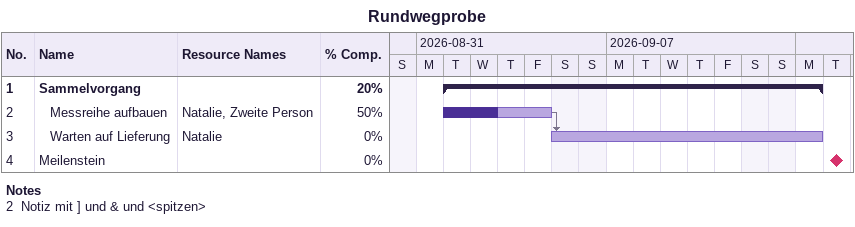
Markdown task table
Rundwegprobe

| ID | Level | Task | Start | Finish | Predecessors | Resources | % complete |
|---|---|---|---|---|---|---|---|
| 1 | 1 | **Sammelvorgang** | 2026-09-01 | 2026-09-14 |  |  | 20 |
| 2 | 2 | Messreihe aufbauen | 2026-09-01 | 2026-09-04 |  | Natalie, Zweite Person | 50 |
| 3 | 2 | Warten auf Lieferung | 2026-09-05 | 2026-09-14 | 2 | Natalie | 0 |
| 4 | 1 | Meilenstein (milestone) | 2026-09-15 | 2026-09-15 |  |  | 0 |

Notes
- 2: Notiz mit ] und & und <spitzen>
